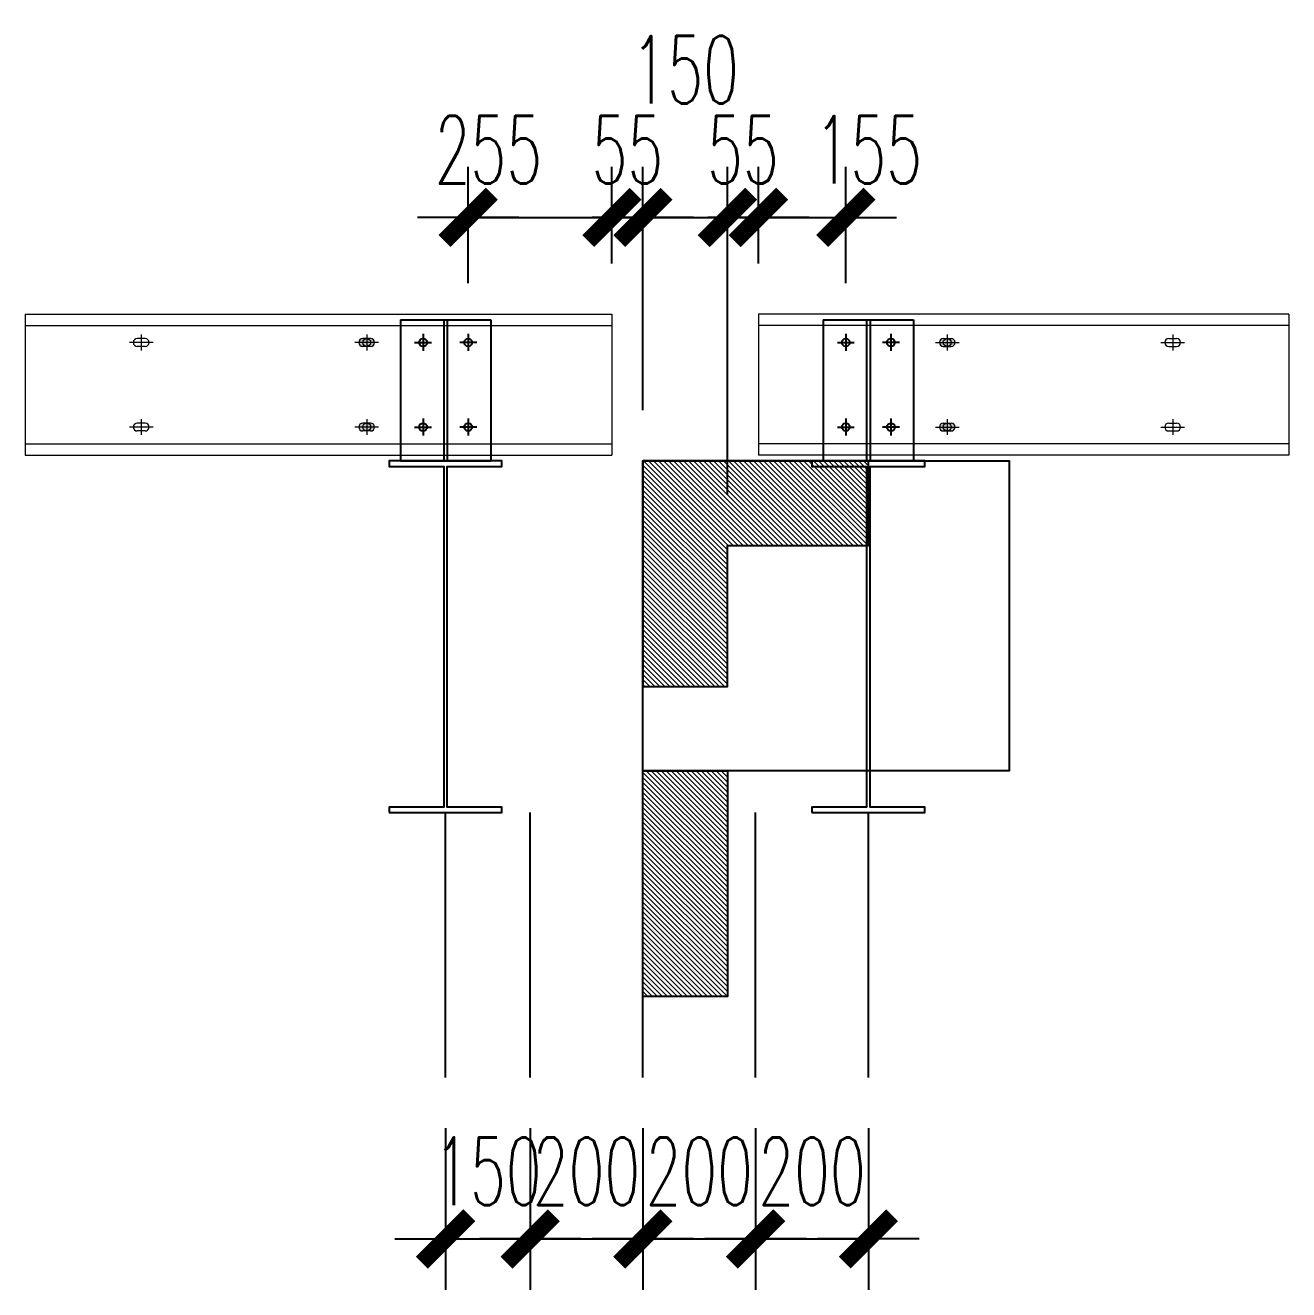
# Model space of a CAD drawing. Header units: inches. Extents: x 129725932 to 129894734, y 55771230 to 55809283.
# Drawn here: x 129796459 to 129798701, y 55791199 to 55793442 of the extents above; entities that cross this region are included whole.
import ezdxf

# ---------------------------------------------------------------- set-up
doc = ezdxf.new("R2010")
doc.units = ezdxf.units.IN
doc.header["$MEASUREMENT"] = 0
for name, color, linetype, lineweight in [('Bolt', 252, 'Continuous', 9), ('灰线', 253, 'Continuous', 5), ('绿线', 3, 'Continuous', 9), ('黄线', 2, 'Continuous', 13)]:
    doc.layers.add(name, color=color, linetype=linetype, lineweight=lineweight)
doc.layers.add('尺寸标注', color=8, linetype='Continuous')
doc.styles.add('DIM_FONT', font='romans.shx', dxfattribs={"width": 0.618, "bigfont": '1hztxt.shx'})
doc.dimstyles.new('WGH(1)', dxfattribs={"dimscale": 1.2, "dimtxt": 100, "dimasz": 0.5, "dimexe": 75, "dimexo": 75, "dimgap": 50, "dimtad": 1, "dimdec": 0, "dimzin": 0, "dimdsep": 46, "dimtxsty": 'DIM_FONT', "dimblk1": '_DIMX', "dimblk2": '_DIMX', "dimsah": 1, "dimcen": 0.09, "dimclrd": 3, "dimclre": 3, "dimclrt": 7, "dimadec": 0, "dimazin": 0, "dimtfac": 1, "dimtdec": 0, "dimtix": 1, "dimtmove": 2, "dimatfit": 3, "dimldrblk": '_DIMX', "dimfxl": 0, "dimtolj": 1, "dimtzin": 0, "dimarcsym": 0})

# ---------------------------------------------------------------- blocks, each defined once
blk = doc.blocks.new('_DIMX')
blk.add_line((-150, 0), (150, 0))
at = {"const_width": 50}
blk.add_lwpolyline([(-70, -70), (70, 70)], dxfattribs=at)
blk = doc.blocks.new('*D1118')
at = {"layer": 'Defpoints', "color": 0}
for p in [(129797915, 55793101.5), (129797760, 55792929.7), (129797915, 55792894.8)]:
    blk.add_point(p, dxfattribs=at)
at = {"layer": '尺寸标注', "color": 3, "lineweight": -2}
for p, q in [((129797760, 55793019.7), (129797760, 55793191.5)), ((129797915, 55792984.8), (129797915, 55793191.5)), ((129797760.6, 55793101.5), (129797914.4, 55793101.5))]:
    blk.add_line(p, q, dxfattribs=at)
at = {"layer": '尺寸标注', "color": 3, "lineweight": -2, "xscale": 0.5999999999999995, "yscale": 0.5999999999999995, "zscale": 0.5999999999999995, "rotation": 180}
blk.add_blockref('_DIMX', (129797760, 55793101.5), dxfattribs=at)
at = {"layer": '尺寸标注', "color": 3, "lineweight": -2, "xscale": 0.5999999999999995, "yscale": 0.5999999999999995, "zscale": 0.5999999999999995}
blk.add_blockref('_DIMX', (129797915, 55793101.5), dxfattribs=at)
at = {"layer": '尺寸标注', "color": 7, "insert": (129797955, 55793221.5), "char_height": 120, "attachment_point": 5, "style": 'DIM_FONT'}
blk.add_mtext('\\A1;155', dxfattribs=at)
blk = doc.blocks.new('*D1119')
at = {"layer": 'Defpoints', "color": 0}
for p in [(129797555, 55793101.5), (129797500, 55792929.7), (129797555, 55792669.7)]:
    blk.add_point(p, dxfattribs=at)
at = {"layer": '尺寸标注', "color": 3, "lineweight": -2}
for p, q in [((129797500, 55793019.7), (129797500, 55793191.5)), ((129797555, 55792759.7), (129797555, 55793191.5)), ((129797499.4, 55793101.5), (129797498.8, 55793101.5)), ((129797500, 55793101.5), (129797555, 55793101.5)), ((129797555.6, 55793101.5), (129797556.2, 55793101.5))]:
    blk.add_line(p, q, dxfattribs=at)
at = {"layer": '尺寸标注', "color": 3, "lineweight": -2, "xscale": 0.5999999999999995, "yscale": 0.5999999999999995, "zscale": 0.5999999999999995}
blk.add_blockref('_DIMX', (129797500, 55793101.5), dxfattribs=at)
at = {"layer": '尺寸标注', "color": 3, "lineweight": -2, "xscale": 0.5999999999999995, "yscale": 0.5999999999999995, "zscale": 0.5999999999999995, "rotation": 180}
blk.add_blockref('_DIMX', (129797555, 55793101.5), dxfattribs=at)
at = {"layer": '尺寸标注', "color": 7, "insert": (129797527.5, 55793221.5), "char_height": 120, "attachment_point": 5, "style": 'DIM_FONT'}
blk.add_mtext('\\A1;55', dxfattribs=at)
blk = doc.blocks.new('*D1120')
at = {"layer": 'Defpoints', "color": 0}
for p in [(129797705, 55793101.5), (129797760, 55792929.7), (129797705, 55792519.7)]:
    blk.add_point(p, dxfattribs=at)
at = {"layer": '尺寸标注', "color": 3, "lineweight": -2}
for p, q in [((129797705, 55792609.7), (129797705, 55793191.5)), ((129797760, 55793019.7), (129797760, 55793191.5)), ((129797704.4, 55793101.5), (129797703.8, 55793101.5)), ((129797760, 55793101.5), (129797705, 55793101.5)), ((129797760.6, 55793101.5), (129797761.2, 55793101.5))]:
    blk.add_line(p, q, dxfattribs=at)
at = {"layer": '尺寸标注', "color": 3, "lineweight": -2, "xscale": 0.5999999999999995, "yscale": 0.5999999999999995, "zscale": 0.5999999999999995}
blk.add_blockref('_DIMX', (129797705, 55793101.5), dxfattribs=at)
at = {"layer": '尺寸标注', "color": 3, "lineweight": -2, "xscale": 0.5999999999999995, "yscale": 0.5999999999999995, "zscale": 0.5999999999999995, "rotation": 180}
blk.add_blockref('_DIMX', (129797760, 55793101.5), dxfattribs=at)
at = {"layer": '尺寸标注', "color": 7, "insert": (129797732.5, 55793221.5), "char_height": 120, "attachment_point": 5, "style": 'DIM_FONT'}
blk.add_mtext('\\A1;55', dxfattribs=at)
blk = doc.blocks.new('*D1121')
at = {"layer": 'Defpoints', "color": 0}
for p in [(129797205, 55791575.9), (129797355, 55791575.9), (129797355, 55791289.5)]:
    blk.add_point(p, dxfattribs=at)
at = {"layer": '尺寸标注', "color": 3, "lineweight": -2}
for p, q in [((129797205, 55791485.9), (129797205, 55791199.5)), ((129797355, 55791485.9), (129797355, 55791199.5)), ((129797204.4, 55791289.5), (129797203.8, 55791289.5)), ((129797205, 55791289.5), (129797355, 55791289.5)), ((129797355.6, 55791289.5), (129797356.2, 55791289.5))]:
    blk.add_line(p, q, dxfattribs=at)
at = {"layer": '尺寸标注', "color": 3, "lineweight": -2, "xscale": 0.5999999999999995, "yscale": 0.5999999999999995, "zscale": 0.5999999999999995}
blk.add_blockref('_DIMX', (129797205, 55791289.5), dxfattribs=at)
at = {"layer": '尺寸标注', "color": 3, "lineweight": -2, "xscale": 0.5999999999999995, "yscale": 0.5999999999999995, "zscale": 0.5999999999999995, "rotation": 180}
blk.add_blockref('_DIMX', (129797355, 55791289.5), dxfattribs=at)
at = {"layer": '尺寸标注', "color": 7, "insert": (129797280, 55791409.5), "char_height": 120, "attachment_point": 5, "style": 'DIM_FONT'}
blk.add_mtext('\\A1;150', dxfattribs=at)
blk = doc.blocks.new('*D1122')
at = {"layer": 'Defpoints', "color": 0}
for p in [(129797355, 55791575.9), (129797555, 55791575.9), (129797555, 55791289.5)]:
    blk.add_point(p, dxfattribs=at)
at = {"layer": '尺寸标注', "color": 3, "lineweight": -2}
for p, q in [((129797355, 55791485.9), (129797355, 55791199.5)), ((129797555, 55791485.9), (129797555, 55791199.5)), ((129797354.4, 55791289.5), (129797353.8, 55791289.5)), ((129797355, 55791289.5), (129797555, 55791289.5)), ((129797555.6, 55791289.5), (129797556.2, 55791289.5))]:
    blk.add_line(p, q, dxfattribs=at)
at = {"layer": '尺寸标注', "color": 3, "lineweight": -2, "xscale": 0.5999999999999995, "yscale": 0.5999999999999995, "zscale": 0.5999999999999995}
blk.add_blockref('_DIMX', (129797355, 55791289.5), dxfattribs=at)
at = {"layer": '尺寸标注', "color": 3, "lineweight": -2, "xscale": 0.5999999999999995, "yscale": 0.5999999999999995, "zscale": 0.5999999999999995, "rotation": 180}
blk.add_blockref('_DIMX', (129797555, 55791289.5), dxfattribs=at)
at = {"layer": '尺寸标注', "color": 7, "insert": (129797455, 55791409.5), "char_height": 120, "attachment_point": 5, "style": 'DIM_FONT'}
blk.add_mtext('\\A1;200', dxfattribs=at)
blk = doc.blocks.new('*D1123')
at = {"layer": 'Defpoints', "color": 0}
for p in [(129797555, 55791575.9), (129797755, 55791575.9), (129797755, 55791289.5)]:
    blk.add_point(p, dxfattribs=at)
at = {"layer": '尺寸标注', "color": 3, "lineweight": -2}
for p, q in [((129797555, 55791485.9), (129797555, 55791199.5)), ((129797755, 55791485.9), (129797755, 55791199.5)), ((129797554.4, 55791289.5), (129797553.8, 55791289.5)), ((129797555, 55791289.5), (129797755, 55791289.5)), ((129797755.6, 55791289.5), (129797756.2, 55791289.5))]:
    blk.add_line(p, q, dxfattribs=at)
at = {"layer": '尺寸标注', "color": 3, "lineweight": -2, "xscale": 0.5999999999999995, "yscale": 0.5999999999999995, "zscale": 0.5999999999999995}
blk.add_blockref('_DIMX', (129797555, 55791289.5), dxfattribs=at)
at = {"layer": '尺寸标注', "color": 3, "lineweight": -2, "xscale": 0.5999999999999995, "yscale": 0.5999999999999995, "zscale": 0.5999999999999995, "rotation": 180}
blk.add_blockref('_DIMX', (129797755, 55791289.5), dxfattribs=at)
at = {"layer": '尺寸标注', "color": 7, "insert": (129797655, 55791409.5), "char_height": 120, "attachment_point": 5, "style": 'DIM_FONT'}
blk.add_mtext('\\A1;200', dxfattribs=at)
blk = doc.blocks.new('*D1124')
at = {"layer": 'Defpoints', "color": 0}
for p in [(129797755, 55791575.9), (129797955, 55791575.9), (129797955, 55791289.5)]:
    blk.add_point(p, dxfattribs=at)
at = {"layer": '尺寸标注', "color": 3, "lineweight": -2}
for p, q in [((129797755, 55791485.9), (129797755, 55791199.5)), ((129797955, 55791485.9), (129797955, 55791199.5)), ((129797754.4, 55791289.5), (129797753.8, 55791289.5)), ((129797755, 55791289.5), (129797955, 55791289.5)), ((129797955.6, 55791289.5), (129797956.2, 55791289.5))]:
    blk.add_line(p, q, dxfattribs=at)
at = {"layer": '尺寸标注', "color": 3, "lineweight": -2, "xscale": 0.5999999999999995, "yscale": 0.5999999999999995, "zscale": 0.5999999999999995}
blk.add_blockref('_DIMX', (129797755, 55791289.5), dxfattribs=at)
at = {"layer": '尺寸标注', "color": 3, "lineweight": -2, "xscale": 0.5999999999999995, "yscale": 0.5999999999999995, "zscale": 0.5999999999999995, "rotation": 180}
blk.add_blockref('_DIMX', (129797955, 55791289.5), dxfattribs=at)
at = {"layer": '尺寸标注', "color": 7, "insert": (129797855, 55791409.5), "char_height": 120, "attachment_point": 5, "style": 'DIM_FONT'}
blk.add_mtext('\\A1;200', dxfattribs=at)
blk = doc.blocks.new('*D1125')
at = {"layer": 'Defpoints', "color": 0}
for p in [(129797705, 55793101.5), (129797555, 55792669.7), (129797705, 55792519.7)]:
    blk.add_point(p, dxfattribs=at)
at = {"layer": '尺寸标注', "color": 3, "lineweight": -2}
for p, q in [((129797555, 55792759.7), (129797555, 55793191.5)), ((129797705, 55792609.7), (129797705, 55793191.5)), ((129797555.6, 55793101.5), (129797704.4, 55793101.5))]:
    blk.add_line(p, q, dxfattribs=at)
at = {"layer": '尺寸标注', "color": 3, "lineweight": -2, "xscale": 0.5999999999999995, "yscale": 0.5999999999999995, "zscale": 0.5999999999999995, "rotation": 180}
blk.add_blockref('_DIMX', (129797555, 55793101.5), dxfattribs=at)
at = {"layer": '尺寸标注', "color": 3, "lineweight": -2, "xscale": 0.5999999999999995, "yscale": 0.5999999999999995, "zscale": 0.5999999999999995}
blk.add_blockref('_DIMX', (129797705, 55793101.5), dxfattribs=at)
at = {"layer": '尺寸标注', "color": 7, "insert": (129797630, 55793363.6), "char_height": 120, "attachment_point": 5, "style": 'DIM_FONT'}
blk.add_mtext('\\A1;150', dxfattribs=at)
blk = doc.blocks.new('*D1126')
at = {"layer": 'Defpoints', "color": 0}
for p in [(129797500, 55793101.5), (129797500, 55792929.7), (129797245, 55792894.8)]:
    blk.add_point(p, dxfattribs=at)
at = {"layer": '尺寸标注', "color": 3, "lineweight": -2}
for p, q in [((129797245, 55792984.8), (129797245, 55793191.5)), ((129797500, 55793019.7), (129797500, 55793191.5)), ((129797245.6, 55793101.5), (129797499.4, 55793101.5))]:
    blk.add_line(p, q, dxfattribs=at)
at = {"layer": '尺寸标注', "color": 3, "lineweight": -2, "xscale": 0.5999999999999995, "yscale": 0.5999999999999995, "zscale": 0.5999999999999995, "rotation": 180}
blk.add_blockref('_DIMX', (129797245, 55793101.5), dxfattribs=at)
at = {"layer": '尺寸标注', "color": 3, "lineweight": -2, "xscale": 0.5999999999999995, "yscale": 0.5999999999999995, "zscale": 0.5999999999999995}
blk.add_blockref('_DIMX', (129797500, 55793101.5), dxfattribs=at)
at = {"layer": '尺寸标注', "color": 7, "insert": (129797280.9, 55793221.5), "char_height": 120, "attachment_point": 5, "style": 'DIM_FONT'}
blk.add_mtext('\\A1;255', dxfattribs=at)

msp = doc.modelspace()

# ---------------------------------------------------------------- hatches: boundary and pattern name
at = {"layer": '灰线'}
h = msp.add_hatch(dxfattribs=at)
h.set_pattern_fill('ANSI31', color=256, scale=50, angle=-90)
h.set_pattern_definition([(315, (74005711.4614, 185591520.057), (4.41941738242, 4.41941738242), [])])
h.paths.add_polyline_path([(129797705, 55792519.7), (129797955, 55792519.7), (129797955, 55792669.7), (129797555, 55792669.7), (129797555, 55792269.7), (129797705, 55792269.7)])
h = msp.add_hatch(dxfattribs=at)
h.set_pattern_fill('ANSI31', color=256, scale=50, angle=90)
h.set_pattern_definition([(135, (185588930.7366, -74007390.3695), (-4.41941738242, -4.41941738242), [])])
h.paths.add_polyline_path([(129797555, 55791719.7), (129797705, 55791719.7), (129797705, 55792119.7), (129797555, 55792119.7)])
at = {"layer": '绿线'}
h = msp.add_hatch(color=256, dxfattribs=at)
h.paths.add_polyline_path([(129797065, 55792886.7), (129797072, 55792886.7, -0.414214), (129797079, 55792879.7), (129797065, 55792879.7)])
h.paths.add_polyline_path([(129797058, 55792886.7), (129797065, 55792886.7), (129797065, 55792879.7), (129797051, 55792879.7, -0.414214)])
h.paths.add_polyline_path([(129797051, 55792879.7), (129797065, 55792879.7), (129797065, 55792872.7), (129797058, 55792872.7, -0.414214)])
h.paths.add_polyline_path([(129797065, 55792879.7), (129797079, 55792879.7, -0.414214), (129797072, 55792872.7), (129797065, 55792872.7)])
h = msp.add_hatch(color=256, dxfattribs=at)
h.paths.add_polyline_path([(129798095, 55792886.7), (129798088, 55792886.7, 0.414214), (129798081, 55792879.7), (129798095, 55792879.7)])
h.paths.add_polyline_path([(129798102, 55792886.7), (129798095, 55792886.7), (129798095, 55792879.7), (129798109, 55792879.7, 0.414214)])
h.paths.add_polyline_path([(129798109, 55792879.7), (129798095, 55792879.7), (129798095, 55792872.7), (129798102, 55792872.7, 0.414214)])
h.paths.add_polyline_path([(129798095, 55792879.7), (129798081, 55792879.7, 0.414214), (129798088, 55792872.7), (129798095, 55792872.7)])
h = msp.add_hatch(color=256, dxfattribs=at)
h.paths.add_polyline_path([(129797065, 55792736.7), (129797072, 55792736.7, -0.414214), (129797079, 55792729.7), (129797065, 55792729.7)])
h.paths.add_polyline_path([(129797058, 55792736.7), (129797065, 55792736.7), (129797065, 55792729.7), (129797051, 55792729.7, -0.414214)])
h.paths.add_polyline_path([(129797051, 55792729.7), (129797065, 55792729.7), (129797065, 55792722.7), (129797058, 55792722.7, -0.414214)])
h.paths.add_polyline_path([(129797065, 55792729.7), (129797079, 55792729.7, -0.414214), (129797072, 55792722.7), (129797065, 55792722.7)])
h = msp.add_hatch(color=256, dxfattribs=at)
h.paths.add_polyline_path([(129798095, 55792736.7), (129798088, 55792736.7, 0.414214), (129798081, 55792729.7), (129798095, 55792729.7)])
h.paths.add_polyline_path([(129798102, 55792736.7), (129798095, 55792736.7), (129798095, 55792729.7), (129798109, 55792729.7, 0.414214)])
h.paths.add_polyline_path([(129798109, 55792729.7), (129798095, 55792729.7), (129798095, 55792722.7), (129798102, 55792722.7, 0.414214)])
h.paths.add_polyline_path([(129798095, 55792729.7), (129798081, 55792729.7, 0.414214), (129798088, 55792722.7), (129798095, 55792722.7)])

# ---------------------------------------------------------------- linework, layer by layer
for p, q in [((129797125, 55792919.7), (129797285, 55792919.7)), ((129797125, 55792919.7), (129797125, 55792669.7)), ((129797202, 55792919.7), (129797202, 55792669.7)), ((129797208, 55792919.7), (129797208, 55792669.7)), ((129797285, 55792919.7), (129797285, 55792669.7)), ((129797875, 55792919.7), (129798035, 55792919.7)), ((129797875, 55792919.7), (129797875, 55792669.7)), ((129797952, 55792919.7), (129797952, 55792669.7)), ((129797958, 55792919.7), (129797958, 55792669.7)), ((129798035, 55792919.7), (129798035, 55792669.7)), ((129797150, 55792879.7), (129797180.1, 55792879.7)), ((129797165, 55792894.8), (129797165, 55792864.6)), ((129797260.1, 55792879.7), (129797230, 55792879.7)), ((129797245, 55792894.8), (129797245, 55792864.6)), ((129797900, 55792879.7), (129797930.1, 55792879.7)), ((129797915, 55792894.8), (129797915, 55792864.6)), ((129798010.1, 55792879.7), (129797980, 55792879.7)), ((129797995, 55792894.8), (129797995, 55792864.6)), ((129797165, 55792744.8), (129797165, 55792714.6)), ((129797245, 55792744.8), (129797245, 55792714.6)), ((129797915, 55792744.8), (129797915, 55792714.6)), ((129797995, 55792744.8), (129797995, 55792714.6)), ((129797150, 55792729.7), (129797180.1, 55792729.7)), ((129797260.1, 55792729.7), (129797230, 55792729.7)), ((129797900, 55792729.7), (129797930.1, 55792729.7)), ((129798010.1, 55792729.7), (129797980, 55792729.7)), ((129797125, 55792669.7), (129797285, 55792669.7)), ((129797875, 55792669.7), (129798035, 55792669.7))]:
    msp.add_line(p, q)
at = {"color": 3}
for points in [[(129797105, 55792045.7), (129797305, 55792045.7), (129797305, 55792055.7), (129797208, 55792055.7), (129797208, 55792659.7), (129797305, 55792659.7), (129797305, 55792669.7), (129797105, 55792669.7), (129797105, 55792659.7), (129797202, 55792659.7), (129797202, 55792055.7), (129797105, 55792055.7)], [(129797855, 55792045.7), (129798055, 55792045.7), (129798055, 55792055.7), (129797958, 55792055.7), (129797958, 55792659.7), (129798055, 55792659.7), (129798055, 55792669.7), (129797855, 55792669.7), (129797855, 55792659.7), (129797952, 55792659.7), (129797952, 55792055.7), (129797855, 55792055.7)]]:
    msp.add_lwpolyline(points, close=True, dxfattribs=at)
for centre in [(129797165, 55792879.7), (129797245, 55792879.7), (129797915, 55792879.7), (129797995, 55792879.7), (129797165, 55792729.7), (129797245, 55792729.7), (129797915, 55792729.7), (129797995, 55792729.7)]:
    msp.add_circle(centre, 7)
at = {"layer": 'Bolt'}
for p, q in [((129796686, 55792879.7), (129796644, 55792879.7)), ((129796672, 55792886.7), (129796658, 55792886.7)), ((129796665, 55792893.7), (129796665, 55792865.7)), ((129797086, 55792879.7), (129797044, 55792879.7)), ((129797079, 55792879.7), (129797051, 55792879.7)), ((129797072, 55792886.7), (129797058, 55792886.7)), ((129797065, 55792893.7), (129797065, 55792865.7)), ((129797065, 55792893.7), (129797065, 55792865.7)), ((129797151, 55792879.7), (129797179, 55792879.7)), ((129797179, 55792879.7), (129797151, 55792879.7)), ((129797165, 55792893.7), (129797165, 55792865.7)), ((129797165, 55792893.7), (129797165, 55792865.7)), ((129797231, 55792879.7), (129797259, 55792879.7)), ((129797259, 55792879.7), (129797231, 55792879.7)), ((129797245, 55792893.7), (129797245, 55792865.7)), ((129797245, 55792893.7), (129797245, 55792865.7)), ((129797901, 55792879.7), (129797929, 55792879.7)), ((129797929, 55792879.7), (129797901, 55792879.7)), ((129797915, 55792893.7), (129797915, 55792865.7)), ((129797915, 55792893.7), (129797915, 55792865.7)), ((129797981, 55792879.7), (129798009, 55792879.7)), ((129798009, 55792879.7), (129797981, 55792879.7)), ((129797995, 55792893.7), (129797995, 55792865.7)), ((129797995, 55792893.7), (129797995, 55792865.7)), ((129798074, 55792879.7), (129798116, 55792879.7)), ((129798081, 55792879.7), (129798109, 55792879.7)), ((129798088, 55792886.7), (129798102, 55792886.7)), ((129798095, 55792893.7), (129798095, 55792865.7)), ((129798095, 55792893.7), (129798095, 55792865.7)), ((129798474, 55792879.7), (129798516, 55792879.7)), ((129798488, 55792886.7), (129798502, 55792886.7)), ((129798495, 55792893.7), (129798495, 55792865.7)), ((129796672, 55792872.7), (129796658, 55792872.7)), ((129797072, 55792872.7), (129797058, 55792872.7)), ((129798088, 55792872.7), (129798102, 55792872.7)), ((129798488, 55792872.7), (129798502, 55792872.7)), ((129796665, 55792743.7), (129796665, 55792715.7)), ((129797065, 55792743.7), (129797065, 55792715.7)), ((129797065, 55792743.7), (129797065, 55792715.7)), ((129797165, 55792715.7), (129797165, 55792743.7)), ((129797165, 55792715.7), (129797165, 55792743.7)), ((129797245, 55792715.7), (129797245, 55792743.7)), ((129797245, 55792715.7), (129797245, 55792743.7)), ((129797915, 55792715.7), (129797915, 55792743.7)), ((129797915, 55792715.7), (129797915, 55792743.7)), ((129797995, 55792715.7), (129797995, 55792743.7)), ((129797995, 55792715.7), (129797995, 55792743.7)), ((129798095, 55792743.7), (129798095, 55792715.7)), ((129798095, 55792743.7), (129798095, 55792715.7)), ((129798495, 55792743.7), (129798495, 55792715.7)), ((129796686, 55792729.7), (129796644, 55792729.7)), ((129796672, 55792736.7), (129796658, 55792736.7)), ((129796672, 55792722.7), (129796658, 55792722.7)), ((129797086, 55792729.7), (129797044, 55792729.7)), ((129797079, 55792729.7), (129797051, 55792729.7)), ((129797072, 55792736.7), (129797058, 55792736.7)), ((129797072, 55792722.7), (129797058, 55792722.7)), ((129797151, 55792729.7), (129797179, 55792729.7)), ((129797179, 55792729.7), (129797151, 55792729.7)), ((129797231, 55792729.7), (129797259, 55792729.7)), ((129797259, 55792729.7), (129797231, 55792729.7)), ((129797901, 55792729.7), (129797929, 55792729.7)), ((129797929, 55792729.7), (129797901, 55792729.7)), ((129797981, 55792729.7), (129798009, 55792729.7)), ((129798009, 55792729.7), (129797981, 55792729.7)), ((129798074, 55792729.7), (129798116, 55792729.7)), ((129798081, 55792729.7), (129798109, 55792729.7)), ((129798088, 55792736.7), (129798102, 55792736.7)), ((129798088, 55792722.7), (129798102, 55792722.7)), ((129798474, 55792729.7), (129798516, 55792729.7)), ((129798488, 55792736.7), (129798502, 55792736.7)), ((129798488, 55792722.7), (129798502, 55792722.7))]:
    msp.add_line(p, q, dxfattribs=at)
for centre in [(129797065, 55792879.7), (129797165, 55792879.7), (129797165, 55792879.7), (129797245, 55792879.7), (129797245, 55792879.7), (129797915, 55792879.7), (129797915, 55792879.7), (129797995, 55792879.7), (129797995, 55792879.7), (129798095, 55792879.7), (129797065, 55792729.7), (129797165, 55792729.7), (129797165, 55792729.7), (129797245, 55792729.7), (129797245, 55792729.7), (129797915, 55792729.7), (129797915, 55792729.7), (129797995, 55792729.7), (129797995, 55792729.7), (129798095, 55792729.7)]:
    msp.add_circle(centre, 7, dxfattribs=at)
for centre, start, end in [((129796658, 55792879.7), 90, 270), ((129796672, 55792879.7), 270, 90), ((129797058, 55792879.7), 90, 270), ((129797072, 55792879.7), 270, 90), ((129798088, 55792879.7), 90, 270), ((129798102, 55792879.7), 270, 90), ((129798488, 55792879.7), 90, 270), ((129798502, 55792879.7), 270, 90), ((129796658, 55792729.7), 90, 270), ((129796672, 55792729.7), 270, 90), ((129797058, 55792729.7), 90, 270), ((129797072, 55792729.7), 270, 90), ((129798088, 55792729.7), 90, 270), ((129798102, 55792729.7), 270, 90), ((129798488, 55792729.7), 90, 270), ((129798502, 55792729.7), 270, 90)]:
    msp.add_arc(centre, 7, start, end, dxfattribs=at)
at = {"layer": '尺寸标注'}
for p, q in [((129797205, 55791575.9), (129797205, 55792045.7)), ((129797355, 55791575.9), (129797355, 55792045.7)), ((129797555, 55791575.9), (129797555, 55792045.7)), ((129797755, 55791575.9), (129797755, 55792045.7)), ((129797955, 55791575.9), (129797955, 55792045.7))]:
    msp.add_line(p, q, dxfattribs=at)
msp.add_lwpolyline([(129797955, 55792669.7), (129797555, 55792669.7), (129797555, 55792269.7), (129797705, 55792269.7), (129797705, 55792519.7), (129797955, 55792519.7), (129797955, 55792669.7)], dxfattribs=at)
for points in [[(129797555, 55792669.7), (129798205, 55792669.7), (129798205, 55792119.7), (129797555, 55792119.7)], [(129797555, 55791719.7), (129797555, 55792119.7), (129797705, 55792119.7), (129797705, 55791719.7)]]:
    msp.add_lwpolyline(points, close=True, dxfattribs=at)
at = {"layer": '灰线'}
for p, q in [((129796459.3, 55792909.7), (129797500, 55792909.7)), ((129798700.8, 55792909.7), (129797760, 55792909.7)), ((129796459.3, 55792699.7), (129797500, 55792699.7)), ((129798700.8, 55792699.7), (129797760, 55792699.7))]:
    msp.add_line(p, q, dxfattribs=at)
at = {"layer": '黄线'}
for p, q in [((129796459.3, 55792929.7), (129797500, 55792929.7)), ((129796459.3, 55792929.7), (129796459.3, 55792679.7)), ((129797500, 55792929.7), (129797500, 55792679.7)), ((129798700.8, 55792929.7), (129797760, 55792929.7)), ((129797760, 55792929.7), (129797760, 55792679.7)), ((129798700.8, 55792929.7), (129798700.8, 55792679.7)), ((129796459.3, 55792679.7), (129797500, 55792679.7)), ((129798700.8, 55792679.7), (129797760, 55792679.7))]:
    msp.add_line(p, q, dxfattribs=at)

# ---------------------------------------------------------------- dimensions: what is measured, and where the dimension line sits
at = {"layer": '尺寸标注'}
for base, p1, p2, picture, middle in [((129797705, 55793101.5), (129797555, 55792669.7), (129797705, 55792519.7), '*D1125', (129797630, 55793363.6)), ((129797500, 55793101.5), (129797245, 55792894.8), (129797500, 55792929.7), '*D1126', (129797280.9, 55793221.5)), ((129797915, 55793101.5), (129797760, 55792929.7), (129797915, 55792894.8), '*D1118', (129797955, 55793221.5))]:
    dim = msp.add_linear_dim(base=base, p1=p1, p2=p2, dimstyle='WGH(1)', override={"dimfxl": 250}, dxfattribs=at)
    dim.commit()
    dim.dimension.update_dxf_attribs({"geometry": picture, "text_midpoint": middle, "dimtype": 128})
for base, p1, p2, picture, middle in [((129797555, 55793101.5), (129797500, 55792929.7), (129797555, 55792669.7), '*D1119', (129797527.5, 55793221.5)), ((129797705, 55793101.5), (129797760, 55792929.7), (129797705, 55792519.7), '*D1120', (129797732.5, 55793221.5)), ((129797355, 55791289.5), (129797205, 55791575.9), (129797355, 55791575.9), '*D1121', (129797280, 55791409.5)), ((129797555, 55791289.5), (129797355, 55791575.9), (129797555, 55791575.9), '*D1122', (129797455, 55791409.5)), ((129797755, 55791289.5), (129797555, 55791575.9), (129797755, 55791575.9), '*D1123', (129797655, 55791409.5)), ((129797955, 55791289.5), (129797755, 55791575.9), (129797955, 55791575.9), '*D1124', (129797855, 55791409.5))]:
    dim = msp.add_linear_dim(base=base, p1=p1, p2=p2, dimstyle='WGH(1)', override={"dimfxl": 250}, dxfattribs=at)
    dim.commit()
    dim.dimension.update_dxf_attribs({"geometry": picture, "text_midpoint": middle})

doc.saveas('drawing.dxf')
